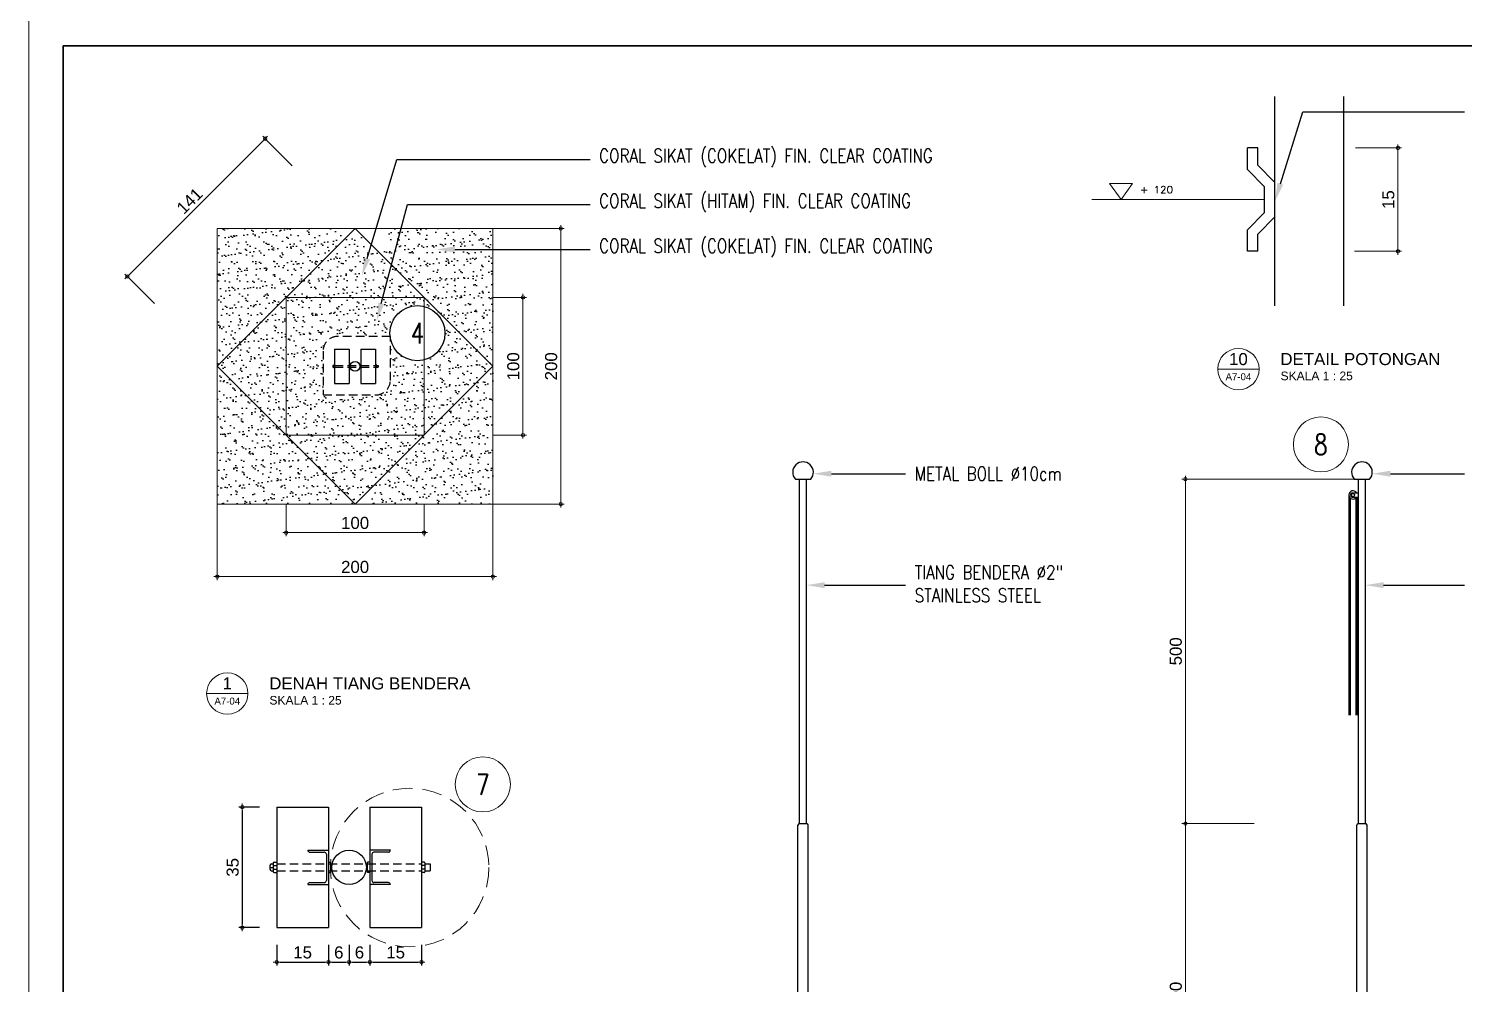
# Model space of a CAD drawing. Header units: millimetres. Extents: x -11 to 1625, y -267 to 195.
# Drawn here: x 827.21 to 868.88, y -20.24 to 7.5 of the extents above; entities that cross this region are included whole.
import ezdxf
from ezdxf import colors
from ezdxf.entities.mleader import LeaderData, LeaderLine
from ezdxf.enums import TextEntityAlignment as Align
from ezdxf.math import Vec2, Vec3

# ---------------------------------------------------------------- set-up
doc = ezdxf.new("R2010")
doc.units = ezdxf.units.MM
doc.linetypes.add('HIDDEN', pattern=[0.375, 0.25, -0.125])
for name, color, linetype, lineweight in [('ARSIR BETON', 47, 'Continuous', 5), ('DIMENSI', 8, 'Continuous', 9), ('dinding', 5, 'Continuous', 15), ('GRS KOP', 1, 'Continuous', 35), ('keramik', 73, 'Continuous', 5), ('kop', 7, 'Continuous', 20), ('not', 7, 'Continuous', 20), ('TEXT KETERANGAN', 7, 'Continuous', 9), ('u', 6, 'Continuous', 20)]:
    doc.layers.add(name, color=color, linetype=linetype, lineweight=lineweight)
doc.layers.add('BESI', color=10, linetype='Continuous')
doc.styles.add('ATTR', font='romans.shx', dxfattribs={"width": 0.8, "height": 1.735066})
doc.styles.add('BARU', font='complex.shx')
doc.styles.add('S', font='SIMPLEX', dxfattribs={"width": 1.1})
doc.styles.get("Standard").update_dxf_attribs({"font": 'ARIALUNI.TTF'})
doc.dimstyles.new('SK 50', dxfattribs={"dimtxt": 0.25, "dimasz": 0.1, "dimexe": 0, "dimexo": 0, "dimgap": 0.1, "dimtad": 1, "dimdec": 0, "dimlfac": 50, "dimzin": 12, "dimdsep": 46, "dimtxsty": 'Standard', "dimblk": 'BULAT', "dimcen": 0.1, "dimclrd": 256, "dimclre": 256, "dimclrt": 256, "dimadec": 0, "dimazin": 3, "dimtfac": 1, "dimtdec": 0, "dimtofl": 0, "dimtmove": 0, "dimatfit": 3, "dimldrblk": 'BULAT', "dimfxl": 0, "dimtolj": 1, "dimtzin": 0, "dimlwd": -1, "dimlwe": -1, "dimarcsym": 0})
doc.dimstyles.new('sk-100', dxfattribs={"dimtxt": 0.25, "dimasz": 0.1, "dimexe": 0.1, "dimexo": 0, "dimgap": 0.1, "dimtad": 1, "dimdec": 4, "dimlfac": 100, "dimzin": 12, "dimdsep": 46, "dimtxsty": 'Standard', "dimblk": 'BULAT', "dimcen": 0.1, "dimadec": 0, "dimazin": 3, "dimtfac": 1, "dimtdec": 4, "dimtofl": 0, "dimtmove": 0, "dimatfit": 3, "dimldrblk": 'BULAT', "dimfxl": 0, "dimtolj": 1, "dimtzin": 0, "dimarcsym": 0})
pattern_1 = [(37.5, (781.46864, -37.44242), (-0.0125987, 0.3853648), [0, -0.304, 0, -0.34, 0, -0.325]), (7.5, (781.46864, -37.4424), (0.3539553, 0.5644292), [0, -0.164, 0, -0.274, 0, -0.105]), (327.5, (781.22264, -37.44242), (0.6228284, 0.0011318), [0, -0.1, 0, -0.36, 0, -0.47]), (317.5, (781.22264, -37.4424), (0.6012253, 0.175535), [0, -0.05, 0, -0.236, 0, -0.27])]

# ---------------------------------------------------------------- blocks, each defined once
blk = doc.blocks.new('BULAT')
for p, q in [((-1, 0), (1, 0)), ((0, -1), (0, 1))]:
    blk.add_line(p, q)
blk.add_circle((0, 0), 0.5)
blk = doc.blocks.new('*D503')
at = {"layer": 'Defpoints', "color": 0, "ltscale": 0.15}
for p in [(834.078, 4.307), (834.865, 3.52), (830.865, -0.48)]:
    blk.add_point(p, dxfattribs=at)
at = {"layer": 'u', "ltscale": 0.15}
for p, q in [((830.149, 0.378), (834.008, 4.236)), ((834.865, 3.52), (834.078, 4.307)), ((830.865, -0.48), (830.078, 0.307))]:
    blk.add_line(p, q, dxfattribs=at)
at = {"layer": 'u', "ltscale": 0.15, "xscale": 0.1, "yscale": 0.1, "zscale": 0.1}
for p, rotation in [((834.078, 4.307), 44.99999995980348), ((830.078, 0.307), 224.9999999598035)]:
    blk.add_blockref('BULAT', p, dxfattribs=dict(at, rotation=rotation))
at = {"layer": 'u', "ltscale": 0.15, "insert": (831.883, 2.502), "char_height": 0.35, "attachment_point": 5, "rotation": 45}
blk.add_mtext('\\A1;141', dxfattribs=at)
blk = doc.blocks.new('*D504')
at = {"layer": 'Defpoints', "color": 0, "ltscale": 0.15}
for p in [(834.688, -6.302), (838.688, -6.302), (838.688, -7.13)]:
    blk.add_point(p, dxfattribs=at)
at = {"layer": 'u', "ltscale": 0.15}
for p, q in [((834.688, -6.302), (834.688, -7.13)), ((838.688, -6.302), (838.688, -7.13)), ((834.788, -7.13), (838.588, -7.13))]:
    blk.add_line(p, q, dxfattribs=at)
at = {"layer": 'u', "ltscale": 0.15, "xscale": 0.1, "yscale": 0.1, "zscale": 0.1, "rotation": 180}
blk.add_blockref('BULAT', (834.688, -7.13), dxfattribs=at)
at = {"layer": 'u', "ltscale": 0.15, "xscale": 0.1, "yscale": 0.1, "zscale": 0.1}
blk.add_blockref('BULAT', (838.688, -7.13), dxfattribs=at)
at = {"layer": 'u', "ltscale": 0.15, "insert": (836.688, -6.851), "char_height": 0.35, "attachment_point": 5}
blk.add_mtext('\\A1;100', dxfattribs=at)
blk = doc.blocks.new('*D505')
at = {"layer": 'Defpoints', "color": 0, "ltscale": 0.15}
for p in [(832.688, -6.302), (840.688, -6.302), (832.688, -8.406)]:
    blk.add_point(p, dxfattribs=at)
at = {"layer": 'u', "ltscale": 0.15}
for p, q in [((832.688, -6.302), (832.688, -8.406)), ((840.688, -6.302), (840.688, -8.406)), ((840.588, -8.406), (832.788, -8.406))]:
    blk.add_line(p, q, dxfattribs=at)
at = {"layer": 'u', "ltscale": 0.15, "xscale": 0.1, "yscale": 0.1, "zscale": 0.1}
for p, rotation in [((832.688, -8.406), 179.9999999770292), ((840.688, -8.406), 359.9999999770292)]:
    blk.add_blockref('BULAT', p, dxfattribs=dict(at, rotation=rotation))
at = {"layer": 'u', "ltscale": 0.15, "insert": (836.688, -8.128), "char_height": 0.35, "attachment_point": 5, "rotation": 360}
blk.add_mtext('\\A1;200', dxfattribs=at)
blk = doc.blocks.new('*D506')
at = {"layer": 'Defpoints', "color": 0, "ltscale": 0.15}
for p in [(840.688, -0.302), (840.688, -4.302), (841.56, -4.302)]:
    blk.add_point(p, dxfattribs=at)
at = {"layer": 'u', "ltscale": 0.15}
for p, q in [((840.688, -0.302), (841.56, -0.302)), ((841.56, -0.402), (841.56, -4.202)), ((840.688, -4.302), (841.56, -4.302))]:
    blk.add_line(p, q, dxfattribs=at)
at = {"layer": 'u', "ltscale": 0.15, "xscale": 0.1, "yscale": 0.1, "zscale": 0.1}
for p, rotation in [((841.56, -0.302), 90), ((841.56, -4.302), 270)]:
    blk.add_blockref('BULAT', p, dxfattribs=dict(at, rotation=rotation))
at = {"layer": 'u', "ltscale": 0.15, "insert": (841.281, -2.302), "char_height": 0.35, "attachment_point": 5, "rotation": 90}
blk.add_mtext('\\A1;100', dxfattribs=at)
blk = doc.blocks.new('*D507')
at = {"layer": 'Defpoints', "color": 0, "ltscale": 0.15}
for p in [(840.688, 1.698), (842.656, 1.698), (840.688, -6.302)]:
    blk.add_point(p, dxfattribs=at)
at = {"layer": 'u', "ltscale": 0.15}
for p, q in [((840.688, 1.698), (842.656, 1.698)), ((842.656, -6.202), (842.656, 1.598)), ((840.688, -6.302), (842.656, -6.302))]:
    blk.add_line(p, q, dxfattribs=at)
at = {"layer": 'u', "ltscale": 0.15, "xscale": 0.1, "yscale": 0.1, "zscale": 0.1}
for p, rotation in [((842.656, 1.698), 90), ((842.656, -6.302), 270)]:
    blk.add_blockref('BULAT', p, dxfattribs=dict(at, rotation=rotation))
at = {"layer": 'u', "ltscale": 0.15, "insert": (842.378, -2.302), "char_height": 0.35, "attachment_point": 5, "rotation": 90}
blk.add_mtext('\\A1;200', dxfattribs=at)
blk = doc.blocks.new('NAV')
blk.add_circle((0, -0.4), 0.4)
at = {"style": 'S', "width": 0.75, "flags": 4}
blk.add_attdef('AV', text='', height=0.3, dxfattribs=at).set_placement((0, -0.4), align=Align.MIDDLE)
blk = doc.blocks.new('*D510')
at = {"layer": 'Defpoints', "color": 0, "ltscale": 0.15}
for p in [(860.787, -5.577), (865.911, -5.577), (862.787, -15.577)]:
    blk.add_point(p, dxfattribs=at)
at = {"layer": 'u', "ltscale": 0.15}
for p, q in [((865.911, -5.577), (860.787, -5.577)), ((860.787, -15.477), (860.787, -5.677)), ((862.787, -15.577), (860.787, -15.577))]:
    blk.add_line(p, q, dxfattribs=at)
at = {"layer": 'u', "ltscale": 0.15, "xscale": 0.1, "yscale": 0.1, "zscale": 0.1}
for p, rotation in [((860.787, -5.577), 90), ((860.787, -15.577), 270)]:
    blk.add_blockref('BULAT', p, dxfattribs=dict(at, rotation=rotation))
at = {"layer": 'u', "ltscale": 0.15, "insert": (860.509, -10.577), "char_height": 0.35, "attachment_point": 5, "rotation": 90}
blk.add_mtext('\\A1;500', dxfattribs=at)
blk = doc.blocks.new('*D465')
at = {"layer": 'Defpoints', "color": 0}
for p in [(834.414, -19.098), (835.914, -19.098), (835.914, -19.598)]:
    blk.add_point(p, dxfattribs=at)
at = {"layer": 'u', "color": 0, "lineweight": -2}
for p, q in [((834.414, -19.098), (834.414, -19.698)), ((835.914, -19.098), (835.914, -19.698)), ((834.514, -19.598), (835.814, -19.598))]:
    blk.add_line(p, q, dxfattribs=at)
at = {"layer": 'u', "color": 0, "lineweight": -2, "xscale": 0.1, "yscale": 0.1, "zscale": 0.1, "rotation": 180}
blk.add_blockref('BULAT', (834.414, -19.598), dxfattribs=at)
at = {"layer": 'u', "color": 0, "lineweight": -2, "xscale": 0.1, "yscale": 0.1, "zscale": 0.1}
blk.add_blockref('BULAT', (835.914, -19.598), dxfattribs=at)
at = {"layer": 'u', "color": 0, "insert": (835.164, -19.32), "char_height": 0.35, "attachment_point": 5}
blk.add_mtext('\\A1;15', dxfattribs=at)
blk = doc.blocks.new('*D466')
at = {"layer": 'Defpoints', "color": 0}
for p in [(835.914, -19.098), (836.514, -19.098), (836.514, -19.598)]:
    blk.add_point(p, dxfattribs=at)
at = {"layer": 'u', "color": 0, "lineweight": -2}
for p, q in [((835.914, -19.098), (835.914, -19.698)), ((836.514, -19.098), (836.514, -19.698)), ((836.014, -19.598), (836.414, -19.598))]:
    blk.add_line(p, q, dxfattribs=at)
at = {"layer": 'u', "color": 0, "lineweight": -2, "xscale": 0.1, "yscale": 0.1, "zscale": 0.1, "rotation": 180}
blk.add_blockref('BULAT', (835.914, -19.598), dxfattribs=at)
at = {"layer": 'u', "color": 0, "lineweight": -2, "xscale": 0.1, "yscale": 0.1, "zscale": 0.1}
blk.add_blockref('BULAT', (836.514, -19.598), dxfattribs=at)
at = {"layer": 'u', "color": 0, "insert": (836.214, -19.32), "char_height": 0.35, "attachment_point": 5}
blk.add_mtext('\\A1;6', dxfattribs=at)
blk = doc.blocks.new('*D467')
at = {"layer": 'Defpoints', "color": 0}
for p in [(836.514, -19.098), (837.114, -19.098), (837.114, -19.598)]:
    blk.add_point(p, dxfattribs=at)
at = {"layer": 'u', "color": 0, "lineweight": -2}
for p, q in [((836.514, -19.098), (836.514, -19.698)), ((837.114, -19.098), (837.114, -19.698)), ((836.614, -19.598), (837.014, -19.598))]:
    blk.add_line(p, q, dxfattribs=at)
at = {"layer": 'u', "color": 0, "lineweight": -2, "xscale": 0.1, "yscale": 0.1, "zscale": 0.1, "rotation": 180}
blk.add_blockref('BULAT', (836.514, -19.598), dxfattribs=at)
at = {"layer": 'u', "color": 0, "lineweight": -2, "xscale": 0.1, "yscale": 0.1, "zscale": 0.1}
blk.add_blockref('BULAT', (837.114, -19.598), dxfattribs=at)
at = {"layer": 'u', "color": 0, "insert": (836.814, -19.32), "char_height": 0.35, "attachment_point": 5}
blk.add_mtext('\\A1;6', dxfattribs=at)
blk = doc.blocks.new('*D468')
at = {"layer": 'Defpoints', "color": 0}
for p in [(837.114, -19.098), (838.614, -19.098), (838.614, -19.598)]:
    blk.add_point(p, dxfattribs=at)
at = {"layer": 'u', "color": 0, "lineweight": -2}
for p, q in [((837.114, -19.098), (837.114, -19.698)), ((838.614, -19.098), (838.614, -19.698)), ((837.214, -19.598), (838.514, -19.598))]:
    blk.add_line(p, q, dxfattribs=at)
at = {"layer": 'u', "color": 0, "lineweight": -2, "xscale": 0.1, "yscale": 0.1, "zscale": 0.1, "rotation": 180}
blk.add_blockref('BULAT', (837.114, -19.598), dxfattribs=at)
at = {"layer": 'u', "color": 0, "lineweight": -2, "xscale": 0.1, "yscale": 0.1, "zscale": 0.1}
blk.add_blockref('BULAT', (838.614, -19.598), dxfattribs=at)
at = {"layer": 'u', "color": 0, "insert": (837.864, -19.32), "char_height": 0.35, "attachment_point": 5}
blk.add_mtext('\\A1;15', dxfattribs=at)
blk = doc.blocks.new('*D469')
at = {"layer": 'Defpoints', "color": 0}
for p in [(833.914, -15.098), (833.414, -18.598), (833.914, -18.598)]:
    blk.add_point(p, dxfattribs=at)
at = {"layer": 'u', "color": 0, "lineweight": -2}
for p, q in [((833.914, -15.098), (833.314, -15.098)), ((833.414, -15.198), (833.414, -18.498)), ((833.914, -18.598), (833.314, -18.598))]:
    blk.add_line(p, q, dxfattribs=at)
at = {"layer": 'u', "color": 0, "lineweight": -2, "xscale": 0.1, "yscale": 0.1, "zscale": 0.1}
for p, rotation in [((833.414, -15.098), 90), ((833.414, -18.598), 270)]:
    blk.add_blockref('BULAT', p, dxfattribs=dict(at, rotation=rotation))
at = {"layer": 'u', "color": 0, "insert": (833.135, -16.848), "char_height": 0.35, "attachment_point": 5, "rotation": 90}
blk.add_mtext('\\A1;35', dxfattribs=at)
blk = doc.blocks.new('*D501')
at = {"layer": 'Defpoints', "color": 0, "ltscale": 0.15}
for p in [(865.725, 4.038), (866.957, 4.038), (865.697, 1.038)]:
    blk.add_point(p, dxfattribs=at)
at = {"layer": 'u', "ltscale": 0.15}
for p, q in [((865.725, 4.038), (866.957, 4.038)), ((866.957, 1.138), (866.957, 3.938)), ((865.697, 1.038), (866.957, 1.038))]:
    blk.add_line(p, q, dxfattribs=at)
at = {"layer": 'u', "ltscale": 0.15, "xscale": 0.1, "yscale": 0.1, "zscale": 0.1}
for p, rotation in [((866.957, 4.038), 90), ((866.957, 1.038), 270)]:
    blk.add_blockref('BULAT', p, dxfattribs=dict(at, rotation=rotation))
at = {"layer": 'u', "ltscale": 0.15, "insert": (866.678, 2.538), "char_height": 0.35, "attachment_point": 5, "rotation": 90}
blk.add_mtext('\\A1;15', dxfattribs=at)
blk = doc.blocks.new('CATATAN2')
at = {"style": 'S', "width": 1.1, "flags": 4}
blk.add_attdef('CAT', (0, -0.125), '', height=0.2, dxfattribs=at)
blk = doc.blocks.new('*D502')
at = {"layer": 'Defpoints', "color": 0, "ltscale": 0.15}
for p in [(862.787, -15.577), (860.787, -25.577), (862.787, -25.577)]:
    blk.add_point(p, dxfattribs=at)
at = {"layer": 'u', "ltscale": 0.15}
for p, q in [((862.787, -15.577), (860.787, -15.577)), ((860.787, -15.677), (860.787, -25.477)), ((862.787, -25.577), (860.787, -25.577))]:
    blk.add_line(p, q, dxfattribs=at)
at = {"layer": 'u', "ltscale": 0.15, "xscale": 0.1, "yscale": 0.1, "zscale": 0.1}
for p, rotation in [((860.787, -15.577), 90), ((860.787, -25.577), 270)]:
    blk.add_blockref('BULAT', p, dxfattribs=dict(at, rotation=rotation))
at = {"layer": 'u', "ltscale": 0.15, "insert": (860.509, -20.577), "char_height": 0.35, "attachment_point": 5, "rotation": 90}
blk.add_mtext('\\A1;500', dxfattribs=at)
blk = doc.blocks.new('kop')
at = {"layer": 'GRS KOP'}
blk.add_lwpolyline([(1, 54), (83, 54), (83, 1), (1, 1)], close=True, dxfattribs=at)
at = {"layer": 'kop', "color": 7}
blk.add_line((0, 55), (0, 0), dxfattribs=at)
at = {"layer": 'kop', "style": 'BARU', "flags": 4}
for p, height in [((73.8, 5.4), 0.35), ((80.303, 5.382), 0.25), ((73.8, 4.9), 0.35), ((80.303, 4.882), 0.25), ((73.8, 4.4), 0.35), ((80.303, 4.382), 0.25)]:
    blk.add_attdef('-', p, '', height=height, dxfattribs=at)
at = {"layer": 'kop', "flags": 4}
for tag, p in [('AR-00', (78.057, 2.648)), ('00', (81.238, 2.647))]:
    blk.add_attdef(tag, text='', height=0.35, dxfattribs=at).set_placement(p, align=Align.MIDDLE)
blk = doc.blocks.new('Ndtpd')
blk.add_line((0.747, 0), (-0.747, 0))
blk.add_circle((0, 0), 0.747)
at = {"flags": 4}
for tag, height, p in [('NO', 0.5, (0, 0.148)), ('NOLBR', 0.3, (0, -0.398))]:
    blk.add_attdef(tag, text='', height=height, dxfattribs=at).set_placement(p, align=Align.CENTER)
for tag, p, height in [('NDTPD', (1.516, 0.148), 0.5), ('SKALA', (1.523, -0.398), 0.3)]:
    blk.add_attdef(tag, p, '', height=height, dxfattribs=at)

msp = doc.modelspace()

# ---------------------------------------------------------------- hatches: boundary and pattern name
h = msp.add_hatch()
h.set_pattern_fill('AR-SAND', color=38, scale=0.2, style=0)
h.set_pattern_definition(pattern_1)
h.paths.add_polyline_path([(837.425783, 0.9597534), (836.6877598, 1.6977765), (834.6877598, -0.3022235), (837.0876373, -0.3022235)])
h.paths.add_polyline_path([(834.6877598, -0.3022235), (832.6877598, -2.3022235), (834.6877598, -4.3022235)])
h.paths.add_polyline_path([(838.6877598, -4.3022235), (834.6877598, -4.3022235), (836.6877598, -6.3022235)])
h.paths.add_polyline_path([(840.6877598, -2.3022235), (838.6877598, -0.3022235), (838.6877598, -0.563172, -0.3449799383), (839.2960332, -1.3398579, -0.3449799383), (838.6877598, -2.1165437), (838.6877598, -4.3022235)])
h.paths.add_polyline_path([(837.425783, 0.9597534), (837.0876373, -0.3022235), (838.6877598, -0.3022235)])
at = {"layer": 'ARSIR BETON', "lineweight": 30}
h = msp.add_hatch(dxfattribs=at)
h.set_pattern_fill('AR-SAND', color=256, scale=0.2, style=0)
h.set_pattern_definition(pattern_1)
h.paths.add_polyline_path([(832.6877598, 1.6977765), (832.6877598, -2.3022235), (836.2580472, 1.2680639), (836.3731884, 1.6977765)])
h.paths.add_polyline_path([(832.6877598, -2.3022235), (832.6877598, -6.3022235), (836.6877598, -6.3022235)])
h.paths.add_polyline_path([(840.6877598, -6.3022235), (840.6877598, -2.3022235), (836.6877598, -6.3022235)])
h.paths.add_polyline_path([(840.6877598, 1.6977765), (837.6235357, 1.6977765), (837.425783, 0.9597534), (840.6877598, -2.3022235)])
h.paths.add_polyline_path([(837.2862654, -3.1333546), (835.758886, -3.1333546), (835.758886, -1.8587077, -0.4142135624), (836.1831501, -1.4344436), (837.7016444, -1.4344436, -0.0296360239), (837.6960332, -1.3398579, -0.4870110275), (838.6877598, -0.563172), (838.6877598, -0.3022235), (834.6877598, -0.3022235), (834.6877598, -4.3022235), (838.6877598, -4.3022235), (838.6877598, -2.1165437, -0.4293365805), (837.7105294, -1.4914619), (837.7105294, -2.7090906, -0.4142135624)])

# ---------------------------------------------------------------- linework, layer by layer
msp.add_circle((838.4960332, -1.3398579), 0.8)
at = {"layer": 'BESI'}
for p, q in [((863.3867318, -0.5427796), (863.3867318, 5.5306529)), ((865.3867318, -0.5427796), (865.3867318, 5.5306529)), ((862.5867318, 3.4133746), (862.5867318, 4.0376386)), ((862.8867318, 4.0376386), (862.5867318, 4.0376386)), ((862.8867318, 3.5376386), (862.8867318, 4.0376386)), ((862.5867318, 3.4133746), (863.0867318, 2.9133746)), ((862.8867318, 3.5376386), (863.3867318, 3.0376386)), ((863.0867318, 2.1619027), (863.0867318, 2.9133746)), ((862.5867318, 1.6619027), (863.0867318, 2.1619027)), ((862.8867318, 1.5376386), (863.3867318, 2.0376386)), ((862.5867318, 1.0376386), (862.5867318, 1.6619027)), ((862.8867318, 1.0376386), (862.8867318, 1.5376386)), ((862.8867318, 1.0376386), (862.5867318, 1.0376386)), ((836.0937901, -1.8072487), (836.0937901, -2.7971982)), ((836.0937901, -1.8072487), (836.5180542, -1.8072487)), ((836.5180542, -1.8072487), (836.5180542, -2.7971982)), ((836.8574655, -1.8072487), (836.8574655, -2.7971982)), ((836.8574655, -1.8072487), (837.2817295, -1.8072487)), ((837.2817295, -1.8072487), (837.2817295, -2.7971982)), ((836.0372216, -2.2880814), (836.0372216, -2.3163656)), ((836.0372216, -2.3022235), (836.0655059, -2.3022235)), ((836.0513637, -2.2739392), (836.0655059, -2.2739392)), ((836.0513637, -2.3305078), (836.0655059, -2.3305078)), ((836.0655059, -2.2654539), (836.0655059, -2.338993)), ((836.0655059, -2.2880814), (836.0937901, -2.2880814)), ((836.0655059, -2.3163656), (836.0937901, -2.3163656)), ((836.0711627, -2.2597971), (836.0937901, -2.2597971)), ((836.0711627, -2.3446499), (836.0937901, -2.3446499)), ((836.5180542, -2.2597971), (836.5378532, -2.2597971)), ((836.5180542, -2.3446499), (836.5378532, -2.3446499)), ((836.5378532, -2.3446499), (836.5378532, -2.2597971)), ((836.8376665, -2.3446499), (836.8376665, -2.2597971)), ((836.8574655, -2.2597971), (836.8376665, -2.2597971)), ((836.8574655, -2.3446499), (836.8376665, -2.3446499)), ((837.3043569, -2.2597971), (837.2817295, -2.2597971)), ((837.3100138, -2.2880814), (837.2817295, -2.2880814)), ((837.3100138, -2.3163656), (837.2817295, -2.3163656)), ((837.3043569, -2.3446499), (837.2817295, -2.3446499)), ((837.3100138, -2.2654539), (837.3100138, -2.338993)), ((837.3100138, -2.2739392), (837.3524402, -2.2739392)), ((837.3100138, -2.3305078), (837.3524402, -2.3305078)), ((837.3524402, -2.2739392), (837.3524402, -2.3305078)), ((836.0937901, -2.7971982), (836.5180542, -2.7971982)), ((836.8574655, -2.7971982), (837.2817295, -2.7971982)), ((849.4653226, -5.5772076), (849.9125362, -5.5772076)), ((865.6876229, -5.5772076), (866.1348364, -5.5772076)), ((865.5312296, -6.0372076), (865.5312296, -12.4286701)), ((865.5712296, -6.1266503), (865.5712296, -12.4286701)), ((865.6134194, -5.9772076), (865.8112296, -5.9772076)), ((865.6134194, -6.0972076), (865.8112296, -6.0972076)), ((865.7312296, -6.1266503), (865.7312296, -12.4286701)), ((865.7712296, -6.0972076), (865.7712296, -12.4286701)), ((834.4136396, -15.0984489), (835.9136396, -15.0984489)), ((834.4136396, -15.0984489), (834.4136396, -18.5984489)), ((835.9136396, -15.0984489), (835.9136396, -18.5984489)), ((837.1136396, -15.0984489), (838.6136396, -15.0984489)), ((837.1136396, -15.0984489), (837.1136396, -18.5984489)), ((838.6136396, -15.0984489), (838.6136396, -18.5984489)), ((849.5389294, -25.5772076), (849.5389294, -15.6272076)), ((849.8389294, -25.5772076), (849.8389294, -15.6272076)), ((865.7612296, -25.5772076), (865.7612296, -15.6272076)), ((866.0612296, -25.5772076), (866.0612296, -15.6272076)), ((834.4136396, -18.5984489), (835.9136396, -18.5984489)), ((837.1136396, -18.5984489), (838.6136396, -18.5984489))]:
    msp.add_line(p, q, dxfattribs=at)
at = {"layer": 'BESI', "linetype": 'HIDDEN'}
for p, q in [((836.0937901, -2.2739392), (837.2817295, -2.2739392)), ((836.0937901, -2.3305078), (837.2817295, -2.3305078))]:
    msp.add_line(p, q, dxfattribs=at)
at = {"layer": 'BESI', "color": 90}
for p, q in [((835.3136396, -16.3484489), (835.9136396, -16.3484489)), ((835.3736396, -16.4084489), (835.7936396, -16.4084489)), ((835.8536396, -16.4684489), (835.8536396, -17.2284489)), ((837.7136396, -16.3484489), (837.1136396, -16.3484489)), ((837.1736396, -16.4684489), (837.1736396, -17.2284489)), ((837.6536396, -16.4084489), (837.2336396, -16.4084489)), ((834.2136396, -16.7984489), (834.2136396, -16.8984489)), ((834.2136396, -16.8484489), (834.3136396, -16.8484489)), ((834.2636396, -16.7484489), (834.3136396, -16.7484489)), ((834.2636396, -16.9484489), (834.3136396, -16.9484489)), ((834.3136396, -16.7184489), (834.3136396, -16.9784489)), ((834.3136396, -16.7984489), (834.4136396, -16.7984489)), ((834.3136396, -16.8984489), (834.4136396, -16.8984489)), ((834.3336396, -16.6984489), (834.4136396, -16.6984489)), ((834.3336396, -16.9984489), (834.4136396, -16.9984489)), ((835.9136396, -16.6984489), (835.9836396, -16.6984489)), ((835.9136396, -16.9984489), (835.9836396, -16.9984489)), ((835.9836396, -16.9984489), (835.9836396, -16.6984489)), ((837.1136396, -16.6984489), (837.0436396, -16.6984489)), ((837.0436396, -16.9984489), (837.0436396, -16.6984489)), ((837.1136396, -16.9984489), (837.0436396, -16.9984489)), ((838.6936396, -16.6984489), (838.6136396, -16.6984489)), ((838.7136396, -16.7984489), (838.6136396, -16.7984489)), ((838.7136396, -16.8984489), (838.6136396, -16.8984489)), ((838.6936396, -16.9984489), (838.6136396, -16.9984489)), ((838.7136396, -16.7184489), (838.7136396, -16.9784489)), ((838.7136396, -16.7484489), (838.8636396, -16.7484489)), ((838.7136396, -16.9484489), (838.8636396, -16.9484489)), ((838.8636396, -16.7484489), (838.8636396, -16.9484489)), ((835.3136396, -17.3484489), (835.9136396, -17.3484489)), ((835.3736396, -17.2884489), (835.7936396, -17.2884489)), ((837.7136396, -17.3484489), (837.1136396, -17.3484489)), ((837.6536396, -17.2884489), (837.2336396, -17.2884489))]:
    msp.add_line(p, q, dxfattribs=at)
at = {"layer": 'BESI', "color": 90, "linetype": 'HIDDEN'}
for p, q in [((834.4136396, -16.7484489), (838.6136396, -16.7484489)), ((834.4136396, -16.9484489), (838.6136396, -16.9484489))]:
    msp.add_line(p, q, dxfattribs=at)
at = {"layer": 'BESI', "linetype": 'HIDDEN'}
msp.add_lwpolyline([(835.758886, -3.1333546), (837.2862654, -3.1333546, 0.4142135624), (837.7105294, -2.7090906), (837.7105294, -1.4344436), (836.1831501, -1.4344436, 0.4142135624), (835.758886, -1.8587077)], format="xyb", close=True, dxfattribs=at)
at = {"layer": 'BESI'}
for points in [[(849.5889294, -15.5772076), (849.5889294, -5.5772076)], [(849.7889294, -15.5772076), (849.7889294, -5.5772076)], [(865.8112296, -15.5772076), (865.8112296, -5.5772076)], [(866.0112296, -15.5772076), (866.0112296, -5.5772076)], [(849.5889294, -15.5772076), (849.7889294, -15.5772076)], [(865.8112296, -15.5772076), (866.0112296, -15.5772076)]]:
    msp.add_lwpolyline(points, dxfattribs=at)
for centre, radius in [((836.6877598, -2.3022235), 0.1414214), ((865.6512296, -6.0372076), 0.0444779)]:
    msp.add_circle(centre, radius, dxfattribs=at)
at = {"layer": 'BESI', "color": 90}
msp.add_circle((836.5136396, -16.8484489), 0.5, dxfattribs=at)
at = {"layer": 'BESI'}
for centre, radius, start, end in [((836.0513637, -2.2880814), 0.0141421, 90, 180), ((836.0513637, -2.3163656), 0.0141421, 180, 270), ((836.0711627, -2.2654539), 0.0056569, 90, 180), ((836.0711627, -2.338993), 0.0056569, 180, 270), ((837.3043569, -2.2654539), 0.0056569, 0, 90), ((837.3043569, -2.338993), 0.0056569, 270, 0), ((849.6889294, -5.3772076), 0.3, 318.1896851, 221.8103149), ((865.9112296, -5.3772076), 0.3, 318.1896851, 221.8103149), ((865.6512296, -6.0372076), 0.12, 30, 330), ((865.6477179, -6.0372076), 0.0691114, 119.75410054, 240.24589946), ((849.5889294, -15.6272076), 0.05, 90, 180), ((849.7889294, -15.6272076), 0.05, 0, 90), ((865.8112296, -15.6272076), 0.05, 90, 180), ((866.0112296, -15.6272076), 0.05, 0, 90)]:
    msp.add_arc(centre, radius, start, end, dxfattribs=at)
at = {"layer": 'BESI', "color": 90}
for centre, radius, start, end in [((835.3736396, -16.3484489), 0.06, 180, 270), ((835.7936396, -16.4684489), 0.06, 0, 90), ((837.2336396, -16.4684489), 0.06, 90, 180), ((837.6536396, -16.3484489), 0.06, 270, 0), ((834.2636396, -16.7984489), 0.05, 90, 180), ((834.2636396, -16.8984489), 0.05, 180, 270), ((834.3336396, -16.7184489), 0.02, 90, 180), ((834.3336396, -16.9784489), 0.02, 180, 270), ((838.6936396, -16.7184489), 0.02, 0, 90), ((838.6936396, -16.9784489), 0.02, 270, 0), ((835.3736396, -17.3484489), 0.06, 90, 180), ((835.7936396, -17.2284489), 0.06, 270, 0), ((837.2336396, -17.2284489), 0.06, 180, 270), ((837.6536396, -17.3484489), 0.06, 0, 90)]:
    msp.add_arc(centre, radius, start, end, dxfattribs=at)
at = {"layer": 'DIMENSI', "color": 1}
for p, q in [((858.9187546, 2.5376386), (858.5837755, 3.0059596)), ((858.5837755, 3.0059596), (859.2537337, 3.0059596)), ((858.9187546, 2.5376386), (859.2537337, 3.0059596))]:
    msp.add_line(p, q, dxfattribs=at)
at = {"layer": 'DIMENSI'}
msp.add_line((863.0867318, 2.5376386), (858.0758578, 2.5376386), dxfattribs=at)
at = {"layer": 'dinding'}
for p, q in [((840.6877598, 1.6977765), (832.6877598, 1.6977765)), ((832.6877598, -6.3022235), (832.6877598, 1.6977765)), ((840.6877598, 1.6977765), (840.6877598, -6.3022235)), ((832.6877598, -6.3022235), (840.6877598, -6.3022235))]:
    msp.add_line(p, q, dxfattribs=at)
at = {"layer": 'keramik'}
for points in [[(836.6877598, -6.3022235), (840.6877598, -2.3022235), (836.6877598, 1.6977765), (832.6877598, -2.3022235)], [(838.6877598, -0.3022235), (834.6877598, -0.3022235), (834.6877598, -4.3022235), (838.6877598, -4.3022235)]]:
    msp.add_lwpolyline(points, close=True, dxfattribs=at)
at = {"layer": 'TEXT KETERANGAN', "linetype": 'HIDDEN', "ltscale": 2.3}
msp.add_circle((838.2698506, -16.8547405), 2.3007381, dxfattribs=at)

# ---------------------------------------------------------------- block references
at = {"layer": 'DIMENSI'}
msp.add_blockref('CATATAN2', (859.4675255, 2.8540815), dxfattribs=at).add_auto_attribs({'CAT': '+ 120'})
at = {"layer": 'not'}
ref = msp.add_blockref('Ndtpd', (862.3259072, -2.3844977), dxfattribs=dict(at, xscale=0.803212851405533, yscale=0.8032128514056467, zscale=0.8032128514056226))
ref.add_attrib('NO', '10', dxfattribs={"layer": '0', "height": 0.35, "flags": 4}).set_placement((862.32558, -2.2659719), align=Align.CENTER)
ref.add_attrib('NDTPD', 'DETAIL POTONGAN', (863.5435919, -2.2659719), dxfattribs={"layer": '0', "height": 0.35, "flags": 4})
ref.add_attrib('NOLBR', 'A7-04', dxfattribs={"layer": '0', "height": 0.2, "flags": 4}).set_placement((862.32558, -2.7044676), align=Align.CENTER)
ref.add_attrib('SKALA', 'SKALA 1 : 25', (863.5493919, -2.7044676), dxfattribs={"layer": '0', "height": 0.25, "flags": 4})
ref = msp.add_blockref('Ndtpd', (832.977888, -11.8017246), dxfattribs=dict(at, xscale=0.803212851405533, yscale=0.8032128514056467, zscale=0.8032128514056226))
ref.add_attrib('NO', '1', dxfattribs={"layer": '0', "height": 0.35, "flags": 4}).set_placement((832.9775608, -11.6831988), align=Align.CENTER)
ref.add_attrib('NDTPD', 'DENAH TIANG BENDERA', (834.1955727, -11.6831988), dxfattribs={"layer": '0', "height": 0.35, "flags": 4})
ref.add_attrib('NOLBR', 'A7-04', dxfattribs={"layer": '0', "height": 0.2, "flags": 4}).set_placement((832.9775608, -12.1216945), align=Align.CENTER)
ref.add_attrib('SKALA', 'SKALA 1 : 25', (834.2013727, -12.1216945), dxfattribs={"layer": '0', "height": 0.25, "flags": 4})
at = {"layer": 'TEXT KETERANGAN'}
msp.add_blockref('kop', (827.2141618, -47), dxfattribs=at)
at = {"layer": 'TEXT KETERANGAN', "xscale": 2, "yscale": 2, "zscale": 2}
for p, values in [((838.4960332, -0.5398579), {'AV': '4'}), ((864.7205727, -3.7700521), {'AV': '8'}), ((840.3940991, -13.6386222), {'AV': '7'})]:
    msp.add_blockref('NAV', p, dxfattribs=at).add_auto_attribs(values)

# ---------------------------------------------------------------- dimensions: what is measured, and where the dimension line sits
at = {"layer": 'u', "ltscale": 0.15}
for p1, p2, distance, picture, middle in [((830.8650865, -0.4795502), (834.8650865, 3.5204498), 1.1124292, '*D503', (831.8834351, 2.5021013)), ((840.6877598, -6.3022235), (840.6877598, 1.6977765), -1.9687066, '*D507', (842.3776465, -2.3022235)), ((840.6877598, -0.3022235), (840.6877598, -4.3022235), 0.8721437, '*D506', (841.2810836, -2.3022235)), ((840.6877598, -6.3022235), (832.6877598, -6.3022235), 2.1041216, '*D505', (836.6877598, -8.1275252)), ((834.6877598, -6.3022235), (838.6877598, -6.3022235), -0.8280145, '*D504', (836.6877598, -6.851418))]:
    dim = msp.add_aligned_dim(p1=p1, p2=p2, distance=distance, dimstyle='SK 50', override={"dimtxt": 0.35, "dimlfac": 25}, dxfattribs=at)
    dim.commit()
    dim.dimension.update_dxf_attribs({"geometry": picture, "text_midpoint": middle})
for base, p1, p2, angle, override, picture, middle in [((866.9566639, 4.0376386), (865.6970343, 1.0376386), (865.7250261, 4.0376386), 90, {"dimtxt": 0.35, "dimlfac": 5}, '*D501', (866.677844, 2.5376386)), ((860.7873568, -5.5772076), (862.7873568, -15.5772076), (865.9112296, -5.5772076), 90, {"dimtxt": 0.35}, '*D510', (860.5085369, -10.5772076)), ((860.7873568, -25.5772076), (862.7873568, -15.5772076), (862.7873568, -25.5772076), 270, {"dimtxt": 0.35}, '*D502', (860.5085369, -20.5772076))]:
    dim = msp.add_linear_dim(base=base, p1=p1, p2=p2, angle=angle, dimstyle='SK 50', override=override, dxfattribs=at)
    dim.commit()
    dim.dimension.update_dxf_attribs({"geometry": picture, "text_midpoint": middle})
at = {"layer": 'u'}
dim = msp.add_linear_dim(base=(833.4136396, -18.5984489), p1=(833.9136396, -15.0984489), p2=(833.9136396, -18.5984489), angle=90, dimstyle='sk-100', override={"dimtxt": 0.35, "dimlfac": 10, "dimfxl": 0.18}, dxfattribs=at)
dim.commit()
dim.dimension.update_dxf_attribs({"geometry": '*D469', "text_midpoint": (833.1348197, -16.8484489)})
for base, p1, p2, picture, middle in [((835.9136396, -19.5984489), (834.4136396, -19.0984489), (835.9136396, -19.0984489), '*D465', (835.1636396, -19.3196289)), ((836.5136396, -19.5984489), (835.9136396, -19.0984489), (836.5136396, -19.0984489), '*D466', (836.2136396, -19.3196289)), ((837.1136396, -19.5984489), (836.5136396, -19.0984489), (837.1136396, -19.0984489), '*D467', (836.8136396, -19.3196289)), ((838.6136396, -19.5984489), (837.1136396, -19.0984489), (838.6136396, -19.0984489), '*D468', (837.8636396, -19.3196289))]:
    dim = msp.add_linear_dim(base=base, p1=p1, p2=p2, dimstyle='sk-100', override={"dimtxt": 0.35, "dimlfac": 10, "dimfxl": 0.18}, dxfattribs=at)
    dim.commit()
    dim.dimension.update_dxf_attribs({"geometry": picture, "text_midpoint": middle})

# ---------------------------------------------------------------- leaders
at = {"layer": 'TEXT KETERANGAN'}
ml = msp.add_multileader_mtext('Standard', dxfattribs=at)
ml.set_content('{\\C90;STAINLESS STEEL}', color=256, style='ATTR')
ml.set_leader_properties()
ml.build(insert=Vec2(0, 0))
ml.multileader.update_dxf_attribs({"text_left_attachment_type": 2, "text_right_attachment_type": 2, "dogleg_length": 2.367, "arrow_head_size": 0.5275085})
ctx = ml.context
ctx.base_point, ctx.char_height, ctx.arrow_head_size, ctx.landing_gap_size, ctx.plane_origin = Vec3(868.8899334, 5.0883882), 0.4, 0.5275085, 0.2637542, Vec3(873.2654637, 3.2801195)
ctx.left_attachment, ctx.right_attachment = 2, 2
notes = []
notes.append((ctx, [(0, (1, 1, 0), (864.1911872, 5.0883882), (1, 0), 4.6987463, [(0, [(863.3867318, 2.4939366)], 0, [])])]))
ctx.mtext.insert, ctx.mtext.rotation, ctx.mtext.flow_direction = Vec3(869.1536877, 5.2883882), 6.2831853072, 5
ml = msp.add_multileader_mtext('Standard', dxfattribs=at)
ml.set_content('{\\C90;CORAL SIKAT (COKELAT) FIN. CLEAR COATING}', color=256, style='ATTR')
ml.set_leader_properties()
ml.build(insert=Vec2(0, 0))
ml.multileader.update_dxf_attribs({"text_left_attachment_type": 2, "text_right_attachment_type": 2, "dogleg_length": 2.367, "arrow_head_size": 0.5275085})
ctx = ml.context
ctx.base_point, ctx.char_height, ctx.arrow_head_size, ctx.landing_gap_size, ctx.plane_origin = Vec3(843.5084198, 3.7073472), 0.4, 0.5275085, 0.2637542, Vec3(846.1110228, 1.8990785)
ctx.left_attachment, ctx.right_attachment = 2, 2
notes.append((ctx, [(0, (1, 1, 0), (837.8971634, 3.7073472), (1, 0), 5.6112564, [(0, [(836.8853374, 0.3219889)], 0, [])])]))
ctx.mtext.insert, ctx.mtext.rotation, ctx.mtext.flow_direction = Vec3(843.7721741, 4.0121091), 6.2831853072, 5
ml = msp.add_multileader_mtext('Standard', dxfattribs=at)
ml.set_content('{\\C90;CORAL SIKAT (HITAM) FIN. CLEAR COATING}', color=256, style='ATTR')
ml.set_leader_properties()
ml.build(insert=Vec2(0, 0))
ml.multileader.update_dxf_attribs({"text_left_attachment_type": 2, "text_right_attachment_type": 2, "dogleg_length": 2.367, "arrow_head_size": 0.5275085})
ctx = ml.context
ctx.base_point, ctx.char_height, ctx.arrow_head_size, ctx.landing_gap_size, ctx.plane_origin = Vec3(843.5084198, 2.3994024), 0.4, 0.5275085, 0.2637542, Vec3(846.1110228, 0.5911336)
ctx.left_attachment, ctx.right_attachment = 2, 2
notes.append((ctx, [(0, (1, 1, 0), (838.2053669, 2.3994024), (1, 0), 5.3030529, [(0, [(837.3132241, -0.9859559)], 0, [])])]))
ctx.mtext.insert, ctx.mtext.rotation, ctx.mtext.flow_direction = Vec3(843.7721741, 2.7041643), 6.2831853072, 5
ml = msp.add_multileader_mtext('Standard', dxfattribs=at)
ml.set_content('{\\C90;CORAL SIKAT (COKELAT) FIN. CLEAR COATING}', color=256, style='ATTR')
ml.set_leader_properties()
ml.build(insert=Vec2(0, 0))
ml.multileader.update_dxf_attribs({"text_left_attachment_type": 2, "text_right_attachment_type": 2, "dogleg_length": 2.367, "arrow_head_size": 0.5275085})
ctx = ml.context
ctx.base_point, ctx.char_height, ctx.arrow_head_size, ctx.landing_gap_size, ctx.plane_origin = Vec3(843.5084198, 1.0914576), 0.4, 0.5275085, 0.2637542, Vec3(846.1110228, -0.7168112)
ctx.left_attachment, ctx.right_attachment = 2, 2
notes.append((ctx, [(0, (1, 1, 0), (842.316388, 1.0914576), (1, 0), 1.1920318, [(0, [(839.0536709, 1.0914576)], 0, [])])]))
ctx.mtext.insert, ctx.mtext.rotation, ctx.mtext.flow_direction = Vec3(843.7721741, 1.3962195), 6.2831853072, 5
ml = msp.add_multileader_mtext('Standard', dxfattribs=at)
ml.set_content('{\\C90;METAL BOLL %%C10cm}', color=256, style='ATTR')
ml.set_leader_properties()
ml.build(insert=Vec2(0, 0))
ml.multileader.update_dxf_attribs({"text_left_attachment_type": 2, "text_right_attachment_type": 2, "dogleg_length": 2.367, "arrow_head_size": 0.5275085})
ctx = ml.context
ctx.base_point, ctx.char_height, ctx.arrow_head_size, ctx.landing_gap_size, ctx.plane_origin = Vec3(852.6676332, -5.4203472), 0.4, 0.5275085, 0.2637542, Vec3(857.0431635, -7.228616)
ctx.left_attachment, ctx.right_attachment = 2, 2
notes.append((ctx, [(0, (1, 1, 0), (851.4756014, -5.4203472), (1, 0), 1.1920318, [(0, [(849.9858115, -5.4203472)], 0, [])])]))
ctx.mtext.insert, ctx.mtext.rotation, ctx.mtext.flow_direction = Vec3(852.9313875, -5.2203472), 6.2831853072, 5
ml = msp.add_multileader_mtext('Standard', dxfattribs=at)
ml.set_content('{\\C90;METAL BOLL %%C10cm}', color=256, style='ATTR')
ml.set_leader_properties()
ml.build(insert=Vec2(0, 0))
ml.multileader.update_dxf_attribs({"text_left_attachment_type": 2, "text_right_attachment_type": 2, "dogleg_length": 2.367, "arrow_head_size": 0.5275085})
ctx = ml.context
ctx.base_point, ctx.char_height, ctx.arrow_head_size, ctx.landing_gap_size, ctx.plane_origin = Vec3(868.8899334, -5.4203472), 0.4, 0.5275085, 0.2637542, Vec3(873.2654637, -7.228616)
ctx.left_attachment, ctx.right_attachment = 2, 2
notes.append((ctx, [(0, (1, 1, 0), (867.6979016, -5.4203472), (1, 0), 1.1920318, [(0, [(866.2081117, -5.4203472)], 0, [])])]))
ctx.mtext.insert, ctx.mtext.rotation, ctx.mtext.flow_direction = Vec3(869.1536877, -5.2203472), 6.2831853072, 5
ml = msp.add_multileader_mtext('Standard', dxfattribs=at)
ml.set_content('{\\C90;TIANG BENDERA %%C2"\\PSTAINLESS STEEL}', color=256, style='ATTR')
ml.set_leader_properties()
ml.build(insert=Vec2(0, 0))
ml.multileader.update_dxf_attribs({"text_left_attachment_type": 2, "text_right_attachment_type": 2, "dogleg_length": 2.367, "arrow_head_size": 0.5275085})
ctx = ml.context
ctx.base_point, ctx.char_height, ctx.arrow_head_size, ctx.landing_gap_size, ctx.plane_origin = Vec3(852.6676332, -8.6555096), 0.4, 0.5275085, 0.2637542, Vec3(857.0431635, -10.4637783)
ctx.left_attachment, ctx.right_attachment = 2, 2
notes.append((ctx, [(0, (1, 1, 0), (851.4756014, -8.6555096), (1, 0), 1.1920318, [(0, [(849.7889294, -8.6555096)], 0, [])])]))
ctx.mtext.insert, ctx.mtext.rotation, ctx.mtext.flow_direction = Vec3(852.9313875, -8.084081), 6.2831853072, 5
ml = msp.add_multileader_mtext('Standard', dxfattribs=at)
ml.set_content('{\\C90;TIANG BENDERA %%C2"\\PSTAINLESS STEEL}', color=256, style='ATTR')
ml.set_leader_properties()
ml.build(insert=Vec2(0, 0))
ml.multileader.update_dxf_attribs({"text_left_attachment_type": 2, "text_right_attachment_type": 2, "dogleg_length": 2.367, "arrow_head_size": 0.5275085})
ctx = ml.context
ctx.base_point, ctx.char_height, ctx.arrow_head_size, ctx.landing_gap_size, ctx.plane_origin = Vec3(868.8899334, -8.6555096), 0.4, 0.5275085, 0.2637542, Vec3(873.2654637, -10.4637783)
ctx.left_attachment, ctx.right_attachment = 2, 2
notes.append((ctx, [(0, (1, 1, 0), (867.6979016, -8.6555096), (1, 0), 1.1920318, [(0, [(866.0112296, -8.6555096)], 0, [])])]))
ctx.mtext.insert, ctx.mtext.rotation, ctx.mtext.flow_direction = Vec3(869.1536877, -8.084081), 6.2831853072, 5
for ctx, leaders in notes:
    for number, flags, end, landing, length, lines in leaders:
        leader = LeaderData()
        leader.index, (leader.has_last_leader_line, leader.has_dogleg_vector, leader.attachment_direction) = number, flags
        leader.last_leader_point, leader.dogleg_vector, leader.dogleg_length = Vec3(end), Vec3(landing), length
        for number, points, colour, breaks in lines:
            line = LeaderLine()
            line.index, line.vertices, line.color, line.breaks = number, Vec3.list(points), colors.encode_raw_color(colour), breaks
            leader.lines.append(line)
        ctx.leaders.append(leader)

doc.saveas('drawing.dxf')
